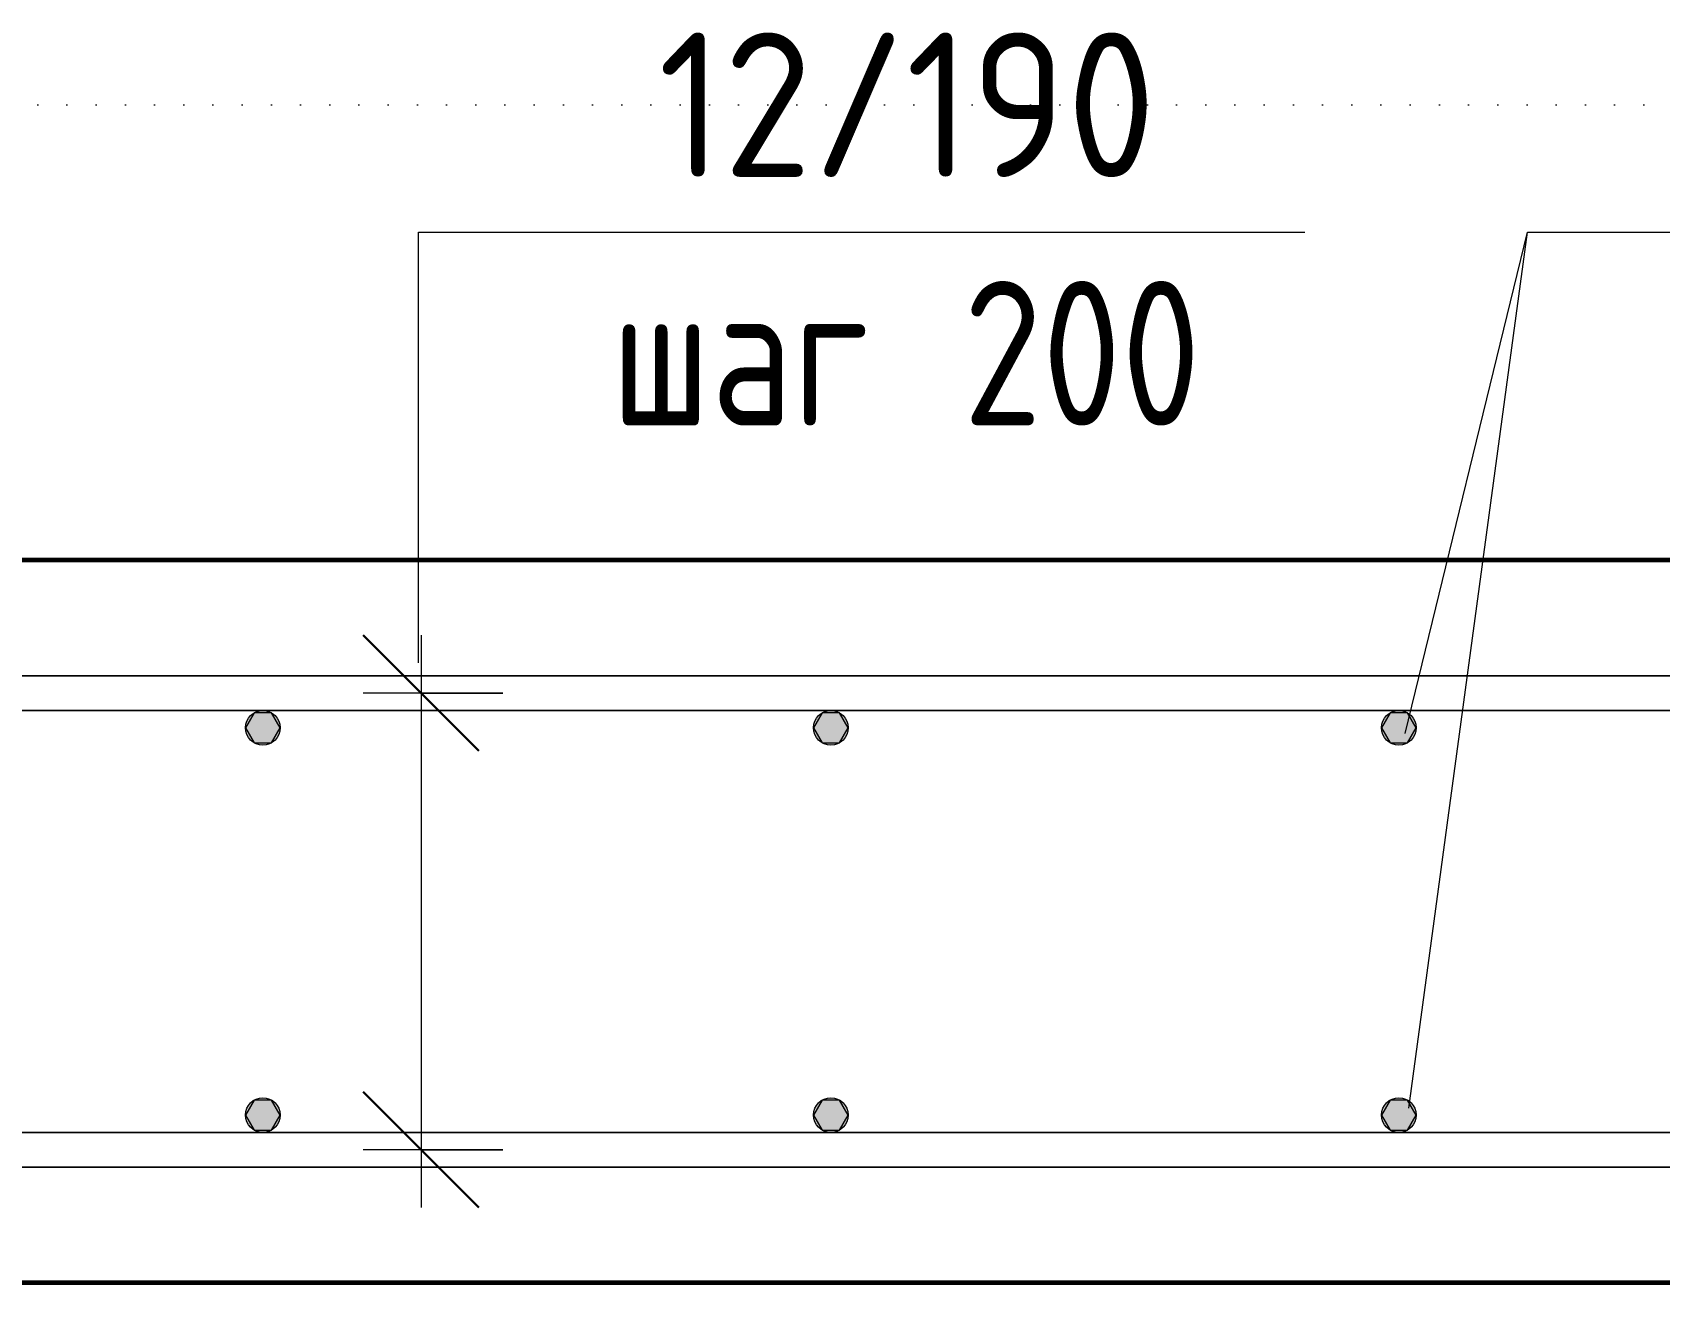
# Model space of a CAD drawing. Header units: millimetres. Extents: x 2384 to 38512, y -3571 to 48684.
# Drawn here: x 4010 to 4573, y 41363 to 41798 of the extents above; entities that cross this region are included whole.
import ezdxf

# ---------------------------------------------------------------- set-up
doc = ezdxf.new("R2010")
doc.units = ezdxf.units.MM
doc.linetypes.add('04 Пунктир 10мм', pattern=[10, 0, -10])
for name, color, linetype, lineweight in [('AA_Dim', 7, 'Continuous', 9), ('AA_Dim-20', 7, 'Continuous', 9), ('AA_Razrez', 7, 'Continuous', 9), ('AA_Vinoska', 7, 'Continuous', 9), ('AF_Stena_Опалубка', 253, 'Continuous', 20), ('KR_Armatura', 7, 'Continuous', 20), ('KR_Armatura_Tonkie', 7, 'Continuous', 20)]:
    doc.layers.add(name, color=color, linetype=linetype, lineweight=lineweight)
doc.styles.add('ISOCPEUR_1', font='isocpeur.ttf', dxfattribs={"width": 0.9, "height": 50})
doc.styles.add('ISOCPEUR_2', font='isocpeur.ttf', dxfattribs={"width": 0.8, "height": 50})
doc.dimstyles.new('05_Округл_100мм__непрозр_', dxfattribs={"dimscale": 304.8, "dimtxt": 49.799059, "dimasz": 0.111549, "dimexe": 0.098425, "dimexo": 0.065617, "dimgap": 0.019685, "dimtad": 1, "dimdec": 0, "dimrnd": 100, "dimdsep": 46, "dimtxsty": 'ISOCPEUR_1', "dimblk1": 'OBLIQUE', "dimblk2": 'OBLIQUE', "dimsah": 1, "dimcen": 0.09, "dimdle": 0.098425, "dimazin": 0, "dimtfac": 1, "dimtdec": 4, "dimtix": 1, "dimtmove": 0, "dimatfit": 3, "dimfxl": 1, "dimtvp": 1, "dimtfill": 1, "dimtolj": 1, "dimtzin": 0, "dimlwd": 18, "dimlwe": 18, "dimarcsym": 2})
doc.dimstyles.new('10_Раскладка_арматуры_с_засечками', dxfattribs={"dimscale": 304.8, "dimtxt": 0.18, "dimasz": 0.131234, "dimexe": 0.065617, "dimexo": 0, "dimgap": 0, "dimtad": 1, "dimdec": 3, "dimrnd": 0.001, "dimdsep": 46, "dimtxsty": 'ISOCPEUR_2', "dimblk1": 'OBLIQUE', "dimblk2": 'OBLIQUE', "dimsah": 1, "dimcen": 0.09, "dimdle": 0.065617, "dimazin": 0, "dimtfac": 1, "dimtdec": 4, "dimtix": 1, "dimtmove": 0, "dimatfit": 3, "dimfxl": 1, "dimtvp": 1, "dimtolj": 1, "dimtzin": 0, "dimlwd": 18, "dimlwe": 18, "dimarcsym": 2})

# ---------------------------------------------------------------- blocks, each defined once
blk = doc.blocks.new('DIMBLOCK15-Схема армирования стен входной группы в_о Г_1-Е_1_2_1-3_1 на отм_ -0_920')
at = {"layer": 'AA_Dim-20', "lineweight": 18}
for p, q in [((3299.08, 41397.09), (3299.08, 41074.29)), ((3299.08, 41104.29), (3299.08, 41397.09)), ((5268.53, 41397), (5268.53, 41074.29)), ((5268.53, 41104.29), (5268.53, 41397)), ((3269.08, 41104.29), (5298.53, 41104.29))]:
    blk.add_line(p, q, dxfattribs=at)
at = {"layer": 'AA_Dim-20', "lineweight": 30}
for p, q in [((3299.08, 41104.29), (3316.08, 41121.29)), ((5268.53, 41104.29), (5285.53, 41121.29)), ((3299.08, 41104.29), (3282.08, 41087.29)), ((5268.53, 41104.29), (5251.53, 41087.29))]:
    blk.add_line(p, q, dxfattribs=at)
at = {"layer": 'AA_Dim-20', "color": 0, "lineweight": 18, "insert": (4114.3, 41175.61), "char_height": 50, "width": 406.82, "attachment_point": 1, "line_spacing_factor": 1.149209, "style": 'ISOCPEUR_1', "bg_fill": 3, "box_fill_scale": 1.25, "bg_fill_color": 256, "bg_fill_true_color": 13158600, "bg_fill_transparency": 0}
blk.add_mtext('200х10=2000', dxfattribs=at)
blk = doc.blocks.new('_Oblique')
at = {"color": 0, "linetype": 'ByBlock', "lineweight": -2}
blk.add_line((-0.5, -0.5), (0.5, 0.5), dxfattribs=at)
blk = doc.blocks.new('042_М_Арматуры - Диам длина поз _ Комментарий-2260297-Схема армирования стен входной группы в_о Г_1-Е_1_2_1-3_1 на отм_ -0_920')
at = {"layer": 'AA_Vinoska'}
blk.add_line((-7, 0), (7, 0), dxfattribs=at)
blk = doc.blocks.new('DIMBLOCK35-Схема армирования стен входной группы в_о Г_1-Е_1_2_1-3_1 на отм_ -0_920')
at = {"layer": 'AA_Dim-20', "lineweight": 30}
for p, q in [((4144.44, 41569), (4124.44, 41589)), ((4144.44, 41569), (4164.44, 41549)), ((4144.44, 41411), (4124.44, 41431)), ((4144.44, 41411), (4164.44, 41391))]:
    blk.add_line(p, q, dxfattribs=at)
at = {"layer": 'AA_Dim-20', "lineweight": 18}
for p, q in [((4144.44, 41589), (4144.44, 41391)), ((4172.72, 41569), (4124.44, 41569)), ((4144.44, 41569), (4172.72, 41569)), ((4172.72, 41411), (4124.44, 41411)), ((4144.44, 41411), (4172.72, 41411))]:
    blk.add_line(p, q, dxfattribs=at)

msp = doc.modelspace()

# ---------------------------------------------------------------- hatches: boundary and pattern name
at = {"layer": 'KR_Armatura'}
h = msp.add_hatch(color=256, dxfattribs=at)
edge = h.paths.add_edge_path()
edge.add_arc((4089.7172, 41556.9999), 6, 0, 360)
h = msp.add_hatch(color=256, dxfattribs=at)
edge = h.paths.add_edge_path()
edge.add_arc((4286.1863, 41556.9999), 6, 0, 360)
h = msp.add_hatch(color=256, dxfattribs=at)
edge = h.paths.add_edge_path()
edge.add_arc((4482.6555, 41556.9999), 6, 0, 360)
for points in [[(4086.7172, 41551.8038), (4092.7172, 41551.8038), (4095.7172, 41556.9999), (4092.7172, 41562.1961), (4086.7172, 41562.1961), (4083.7172, 41556.9999)], [(4283.1863, 41551.8038), (4289.1863, 41551.8038), (4292.1863, 41556.9999), (4289.1863, 41562.1961), (4283.1863, 41562.1961), (4280.1863, 41556.9999)], [(4479.6555, 41551.8038), (4485.6555, 41551.8038), (4488.6555, 41556.9999), (4485.6555, 41562.1961), (4479.6555, 41562.1961), (4476.6555, 41556.9999)], [(4086.7172, 41417.8038), (4092.7172, 41417.8038), (4095.7172, 41422.9999), (4092.7172, 41428.1961), (4086.7172, 41428.1961), (4083.7172, 41422.9999)], [(4283.1863, 41417.8038), (4289.1863, 41417.8038), (4292.1863, 41422.9999), (4289.1863, 41428.1961), (4283.1863, 41428.1961), (4280.1863, 41422.9999)], [(4479.6555, 41417.8038), (4485.6555, 41417.8038), (4488.6555, 41422.9999), (4485.6555, 41428.1961), (4479.6555, 41428.1961), (4476.6555, 41422.9999)]]:
    msp.add_hatch(color=256, dxfattribs=at).paths.add_polyline_path(points)
h = msp.add_hatch(color=256, dxfattribs=at)
edge = h.paths.add_edge_path()
edge.add_arc((4089.7172, 41422.9999), 6, 0, 360)
h = msp.add_hatch(color=256, dxfattribs=at)
edge = h.paths.add_edge_path()
edge.add_arc((4286.1863, 41422.9999), 6, 0, 360)
h = msp.add_hatch(color=256, dxfattribs=at)
edge = h.paths.add_edge_path()
edge.add_arc((4482.6555, 41422.9999), 6, 0, 360)

# ---------------------------------------------------------------- linework, layer by layer
at = {"layer": 'AA_Razrez', "linetype": '04 Пунктир 10мм'}
msp.add_line((2395.8691, 41772.5572), (6320.6558, 41772.5572), dxfattribs=at)
at = {"layer": 'AA_Vinoska'}
for p, q in [((4143.5808, 41728.5134), (4170.1488, 41728.5134)), ((4143.5808, 41579.4377), (4143.5808, 41728.5134)), ((4484.7768, 41554.977), (4527.1315, 41728.5134)), ((4486.0603, 41425.3459), (4527.1315, 41728.5134)), ((4527.1315, 41728.5134), (4543.8167, 41728.5134)), ((4527.1315, 41728.5134), (4543.8167, 41728.5134))]:
    msp.add_line(p, q, dxfattribs=at)
at = {"layer": 'AF_Stena_Опалубка', "lineweight": 60}
for p, q in [((5510.0616, 41614.9999), (3120.0616, 41614.9999)), ((3120.0616, 41364.9999), (5510.0616, 41364.9999))]:
    msp.add_line(p, q, dxfattribs=at)
at = {"layer": 'KR_Armatura'}
for p, q in [((4086.7172, 41562.1961), (4083.7172, 41556.9999)), ((4092.7172, 41562.1961), (4086.7172, 41562.1961)), ((4095.7172, 41556.9999), (4092.7172, 41562.1961)), ((4283.1863, 41562.1961), (4280.1863, 41556.9999)), ((4289.1863, 41562.1961), (4283.1863, 41562.1961)), ((4292.1863, 41556.9999), (4289.1863, 41562.1961)), ((4479.6555, 41562.1961), (4476.6555, 41556.9999)), ((4485.6555, 41562.1961), (4479.6555, 41562.1961)), ((4488.6555, 41556.9999), (4485.6555, 41562.1961)), ((4083.7172, 41556.9999), (4086.7172, 41551.8038)), ((4086.7172, 41551.8038), (4092.7172, 41551.8038)), ((4092.7172, 41551.8038), (4095.7172, 41556.9999)), ((4280.1863, 41556.9999), (4283.1863, 41551.8038)), ((4283.1863, 41551.8038), (4289.1863, 41551.8038)), ((4289.1863, 41551.8038), (4292.1863, 41556.9999)), ((4476.6555, 41556.9999), (4479.6555, 41551.8038)), ((4479.6555, 41551.8038), (4485.6555, 41551.8038)), ((4485.6555, 41551.8038), (4488.6555, 41556.9999)), ((4086.7172, 41428.1961), (4083.7172, 41422.9999)), ((4092.7172, 41428.1961), (4086.7172, 41428.1961)), ((4095.7172, 41422.9999), (4092.7172, 41428.1961)), ((4283.1863, 41428.1961), (4280.1863, 41422.9999)), ((4289.1863, 41428.1961), (4283.1863, 41428.1961)), ((4292.1863, 41422.9999), (4289.1863, 41428.1961)), ((4479.6555, 41428.1961), (4476.6555, 41422.9999)), ((4485.6555, 41428.1961), (4479.6555, 41428.1961)), ((4488.6555, 41422.9999), (4485.6555, 41428.1961)), ((4083.7172, 41422.9999), (4086.7172, 41417.8038)), ((4092.7172, 41417.8038), (4095.7172, 41422.9999)), ((4280.1863, 41422.9999), (4283.1863, 41417.8038)), ((4289.1863, 41417.8038), (4292.1863, 41422.9999)), ((4476.6555, 41422.9999), (4479.6555, 41417.8038)), ((4485.6555, 41417.8038), (4488.6555, 41422.9999)), ((4086.7172, 41417.8038), (4092.7172, 41417.8038)), ((4283.1863, 41417.8038), (4289.1863, 41417.8038)), ((4479.6555, 41417.8038), (4485.6555, 41417.8038))]:
    msp.add_line(p, q, dxfattribs=at)
for centre in [(4089.7172, 41556.9999), (4286.1863, 41556.9999), (4482.6555, 41556.9999), (4089.7172, 41422.9999), (4286.1863, 41422.9999), (4482.6555, 41422.9999)]:
    msp.add_circle(centre, 6, dxfattribs=at)
at = {"layer": 'KR_Armatura_Tonkie'}
for p, q in [((5290.8197, 41574.9999), (3390.6024, 41574.9999)), ((3390.8197, 41574.9999), (5290.8197, 41574.9999)), ((5290.8197, 41562.9999), (3390.6024, 41562.9999)), ((3390.8197, 41562.9999), (5290.8197, 41562.9999)), ((5290.8197, 41416.9999), (3390.6024, 41416.9999)), ((3390.8197, 41416.9999), (5290.8197, 41416.9999)), ((5290.8197, 41404.9999), (3390.6024, 41404.9999)), ((3390.8197, 41404.9999), (5290.8197, 41404.9999))]:
    msp.add_line(p, q, dxfattribs=at)

# ---------------------------------------------------------------- block references
at = {"layer": 'AA_Vinoska', "xscale": 19.99999999999999, "yscale": 19.99999999999999, "zscale": 19.99999999999999}
for p in [(4310.1488, 41728.5134), (4683.8167, 41728.5134), (4683.8167, 41728.5134)]:
    msp.add_blockref('042_М_Арматуры - Диам длина поз _ Комментарий-2260297-Схема армирования стен входной группы в_о Г_1-Е_1_2_1-3_1 на отм_ -0_920', p, dxfattribs=at)

# ---------------------------------------------------------------- texts
at = {"layer": 'AA_Vinoska', "char_height": 50, "attachment_point": 1}
for s, insert, width, style in [('12/190', (4226.4616, 41797.5955), 210.683475, 'ISOCPEUR_1'), (' 200', (4306.4899, 41711.6144), 133.4008, 'ISOCPEUR_2'), ('шаг', (4210.1816, 41711.6144), 116.7257, 'ISOCPEUR_2')]:
    msp.add_mtext(s, dxfattribs=dict(at, insert=insert, width=width, style=style))

# ---------------------------------------------------------------- next in the draw order: dimensions: what is measured, and where the dimension line sits
at = {"layer": 'AA_Dim', "lineweight": 18}
dim = msp.add_linear_dim(base=(5268.5321, 41104.2908), p1=(3299.0759, 41417.0902), p2=(5268.5321, 41416.9999), dimstyle='05_Округл_100мм__непрозр_', override={"dimpost": '200х10=<>', "dimfxl": 1969.456139}, dxfattribs=at)
dim.commit()
dim.dimension.update_dxf_attribs({"geometry": 'DIMBLOCK15-Схема армирования стен входной группы в_о Г_1-Е_1_2_1-3_1 на отм_ -0_920', "text_midpoint": (4283.804, 41135.2908)})

# ---------------------------------------------------------------- next in the draw order: dimensions: what is measured, and where the dimension line sits
dim = msp.add_linear_dim(base=(4144.4382, 41410.9999), p1=(4172.7224, 41568.9999), p2=(4172.7224, 41410.9999), angle=90, dimstyle='10_Раскладка_арматуры_с_засечками', override={"dimpost": '<>', "dimfxl": 158}, dxfattribs=at)
dim.commit()
dim.dimension.update_dxf_attribs({"geometry": 'DIMBLOCK35-Схема армирования стен входной группы в_о Г_1-Е_1_2_1-3_1 на отм_ -0_920', "text_midpoint": (4119.4382, 41489.9999)})

doc.saveas('drawing.dxf')
